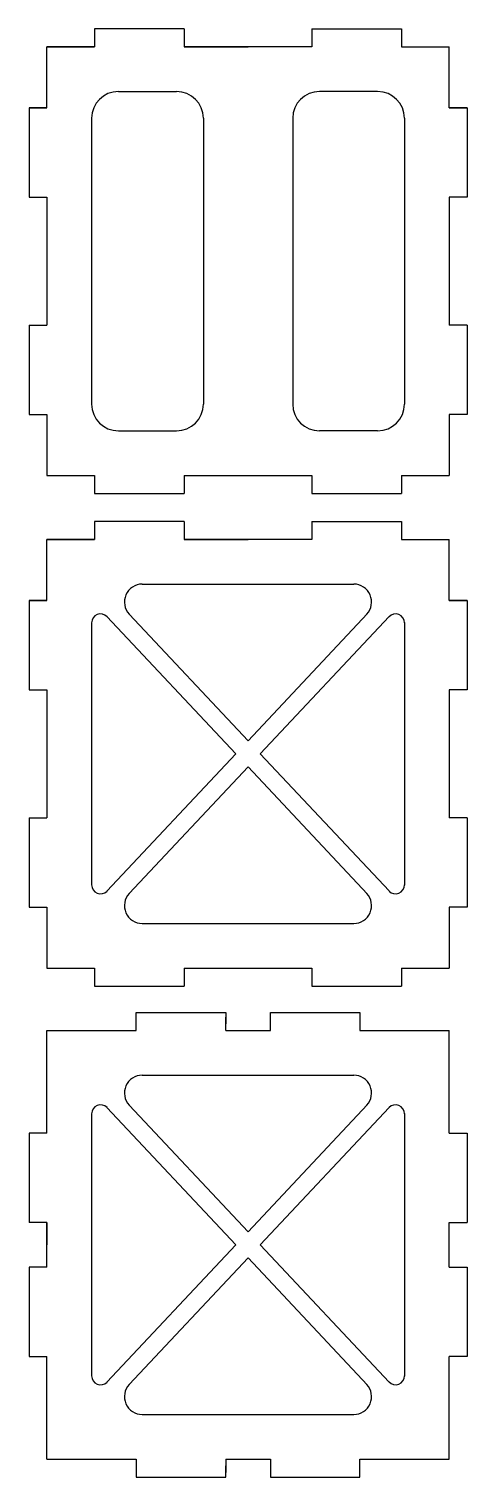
# Model space of a CAD drawing. Header units: millimetres. Extents: x 2433 to 2482, y 1073 to 1236.
import ezdxf

# ---------------------------------------------------------------- set-up
doc = ezdxf.new("R2010")
doc.units = ezdxf.units.MM
doc.layers.add('1.5mm碳板', color=114, linetype='Continuous')

msp = doc.modelspace()

# ---------------------------------------------------------------- linework, layer by layer
at = {"layer": '1.5mm碳板'}
for p, q in [((2450.54, 1235.64), (2440.54, 1235.64)), ((2440.54, 1235.64), (2440.54, 1233.64)), ((2450.54, 1235.64), (2450.54, 1233.64)), ((2464.85, 1235.64), (2474.85, 1235.64)), ((2464.85, 1235.64), (2464.85, 1233.64)), ((2474.85, 1235.64), (2474.85, 1233.64)), ((2440.54, 1233.64), (2435.2, 1233.64)), ((2435.2, 1226.8), (2435.2, 1233.64)), ((2435.2, 1233.64), (2440.54, 1233.64)), ((2464.85, 1233.64), (2450.54, 1233.64)), ((2450.54, 1233.64), (2457.7, 1233.64)), ((2474.85, 1233.64), (2480.2, 1233.64)), ((2480.2, 1226.8), (2480.2, 1233.64)), ((2443.2, 1228.64), (2449.7, 1228.64)), ((2472.2, 1228.64), (2465.7, 1228.64)), ((2433.2, 1226.8), (2435.2, 1226.8)), ((2435.2, 1226.8), (2433.2, 1226.8)), ((2433.2, 1226.8), (2433.2, 1216.8)), ((2482.2, 1226.8), (2480.2, 1226.8)), ((2480.2, 1226.8), (2482.2, 1226.8)), ((2482.2, 1226.8), (2482.2, 1216.8)), ((2440.2, 1225.64), (2440.2, 1193.64)), ((2452.7, 1225.64), (2452.7, 1193.64)), ((2462.7, 1225.64), (2462.7, 1193.64)), ((2475.2, 1225.64), (2475.2, 1193.64)), ((2433.2, 1216.8), (2435.2, 1216.8)), ((2435.2, 1216.8), (2435.2, 1202.48)), ((2480.2, 1216.8), (2480.2, 1202.48)), ((2482.2, 1216.8), (2480.2, 1216.8)), ((2433.2, 1202.48), (2435.2, 1202.48)), ((2433.2, 1202.48), (2433.2, 1192.48)), ((2482.2, 1202.48), (2480.2, 1202.48)), ((2482.2, 1202.48), (2482.2, 1192.48)), ((2433.2, 1192.48), (2435.2, 1192.48)), ((2435.2, 1192.48), (2435.2, 1185.64)), ((2480.2, 1192.48), (2480.2, 1185.64)), ((2482.2, 1192.48), (2480.2, 1192.48)), ((2443.2, 1190.64), (2449.7, 1190.64)), ((2472.2, 1190.64), (2465.7, 1190.64)), ((2435.2, 1185.64), (2440.54, 1185.64)), ((2440.54, 1185.64), (2440.54, 1183.64)), ((2450.54, 1185.64), (2464.85, 1185.64)), ((2450.54, 1185.64), (2450.54, 1183.64)), ((2464.85, 1185.64), (2464.85, 1183.64)), ((2474.85, 1185.64), (2480.2, 1185.64)), ((2474.85, 1185.64), (2474.85, 1183.64)), ((2440.54, 1183.64), (2450.54, 1183.64)), ((2464.85, 1183.64), (2474.85, 1183.64)), ((2450.54, 1180.48), (2440.54, 1180.48)), ((2440.54, 1180.48), (2440.54, 1178.48)), ((2450.54, 1180.48), (2450.54, 1178.48)), ((2464.85, 1180.48), (2474.85, 1180.48)), ((2464.85, 1180.48), (2464.85, 1178.48)), ((2474.85, 1180.48), (2474.85, 1178.48)), ((2440.54, 1178.48), (2435.2, 1178.48)), ((2435.2, 1171.64), (2435.2, 1178.48)), ((2435.2, 1178.48), (2440.54, 1178.48)), ((2464.85, 1178.48), (2450.54, 1178.48)), ((2450.54, 1178.48), (2457.7, 1178.48)), ((2474.85, 1178.48), (2480.2, 1178.48)), ((2480.2, 1171.64), (2480.2, 1178.48)), ((2445.87, 1173.48), (2469.52, 1173.48)), ((2433.2, 1171.64), (2435.2, 1171.64)), ((2435.2, 1171.64), (2433.2, 1171.64)), ((2433.2, 1171.64), (2433.2, 1161.64)), ((2482.2, 1171.64), (2480.2, 1171.64)), ((2480.2, 1171.64), (2482.2, 1171.64)), ((2482.2, 1171.64), (2482.2, 1161.64)), ((2440.2, 1169.15), (2440.2, 1139.8)), ((2441.92, 1169.84), (2456.32, 1154.48)), ((2444.41, 1170.11), (2457.7, 1155.94)), ((2457.7, 1155.94), (2471.01, 1170.14)), ((2459.07, 1154.48), (2473.47, 1169.84)), ((2475.2, 1169.18), (2475.2, 1139.76)), ((2433.2, 1161.64), (2435.2, 1161.64)), ((2435.2, 1161.64), (2435.2, 1147.32)), ((2480.2, 1161.64), (2480.2, 1147.32)), ((2482.2, 1161.64), (2480.2, 1161.64)), ((2441.9, 1139.09), (2456.32, 1154.48)), ((2473.47, 1139.12), (2459.07, 1154.48)), ((2457.7, 1153.02), (2444.41, 1138.85)), ((2457.7, 1153.02), (2471.02, 1138.8)), ((2433.2, 1147.32), (2435.2, 1147.32)), ((2433.2, 1147.32), (2433.2, 1137.32)), ((2482.2, 1147.32), (2480.2, 1147.32)), ((2482.2, 1147.32), (2482.2, 1137.32)), ((2433.2, 1137.32), (2435.2, 1137.32)), ((2435.2, 1137.32), (2435.2, 1130.48)), ((2480.2, 1137.32), (2480.2, 1130.48)), ((2482.2, 1137.32), (2480.2, 1137.32)), ((2445.87, 1135.48), (2469.52, 1135.48)), ((2435.2, 1130.48), (2440.54, 1130.48)), ((2440.54, 1130.48), (2440.54, 1128.48)), ((2450.54, 1130.48), (2464.85, 1130.48)), ((2450.54, 1130.48), (2450.54, 1128.48)), ((2464.85, 1130.48), (2464.85, 1128.48)), ((2474.85, 1130.48), (2480.2, 1130.48)), ((2474.85, 1130.48), (2474.85, 1128.48)), ((2440.54, 1128.48), (2450.54, 1128.48)), ((2464.85, 1128.48), (2474.85, 1128.48)), ((2445.2, 1123.5), (2445.2, 1125.5)), ((2445.2, 1125.5), (2455.2, 1125.5)), ((2455.2, 1125.5), (2455.2, 1125)), ((2460.2, 1125.5), (2470.2, 1125.5)), ((2460.2, 1123.5), (2460.2, 1125.5)), ((2470.2, 1125.5), (2470.2, 1123.5)), ((2455.2, 1124.25), (2455.2, 1125)), ((2455.2, 1124.25), (2455.2, 1125)), ((2455.2, 1125), (2455.2, 1124.25)), ((2455.2, 1123.5), (2455.2, 1124.25)), ((2435.2, 1123.5), (2445.2, 1123.5)), ((2435.2, 1112), (2435.2, 1123.5)), ((2455.2, 1123.5), (2460.2, 1123.5)), ((2455.2, 1123.5), (2457.7, 1123.5)), ((2470.2, 1123.5), (2480.2, 1123.5)), ((2480.2, 1112), (2480.2, 1123.5)), ((2445.87, 1118.5), (2469.52, 1118.5)), ((2440.2, 1114.18), (2440.2, 1084.82)), ((2441.92, 1114.86), (2456.32, 1099.5)), ((2444.41, 1115.13), (2457.7, 1100.96)), ((2457.7, 1100.96), (2471.01, 1115.16)), ((2459.07, 1099.5), (2473.47, 1114.86)), ((2475.2, 1114.2), (2475.2, 1084.79)), ((2435.2, 1112), (2433.2, 1112)), ((2433.2, 1112), (2433.2, 1102)), ((2480.2, 1112), (2482.2, 1112)), ((2482.2, 1112), (2482.2, 1102)), ((2435.2, 1102), (2433.2, 1102)), ((2435.2, 1097), (2435.2, 1102)), ((2435.2, 1102), (2435.2, 1099.5)), ((2480.2, 1097), (2480.2, 1102)), ((2480.2, 1102), (2482.2, 1102)), ((2441.9, 1084.12), (2456.32, 1099.5)), ((2473.47, 1084.14), (2459.07, 1099.5)), ((2457.7, 1098.04), (2444.41, 1083.87)), ((2457.7, 1098.04), (2471.02, 1083.82)), ((2435.2, 1097), (2433.2, 1097)), ((2433.2, 1097), (2433.2, 1087)), ((2480.2, 1097), (2482.2, 1097)), ((2482.2, 1097), (2482.2, 1087)), ((2433.2, 1087), (2435.2, 1087)), ((2435.2, 1075.5), (2435.2, 1087)), ((2480.2, 1075.5), (2480.2, 1087)), ((2482.2, 1087), (2480.2, 1087)), ((2445.87, 1080.5), (2469.52, 1080.5)), ((2435.2, 1075.5), (2445.2, 1075.5)), ((2445.2, 1075.5), (2445.2, 1073.5)), ((2455.2, 1075.5), (2455.2, 1074.75)), ((2455.2, 1075.5), (2460.2, 1075.5)), ((2455.2, 1075.5), (2457.7, 1075.5)), ((2460.2, 1075.5), (2460.2, 1073.5)), ((2470.2, 1075.5), (2480.2, 1075.5)), ((2470.2, 1073.5), (2470.2, 1075.5)), ((2445.2, 1073.5), (2455.2, 1073.5)), ((2455.2, 1074.75), (2455.2, 1074)), ((2455.2, 1074.75), (2455.2, 1074)), ((2455.2, 1074), (2455.2, 1074.75)), ((2455.2, 1073.5), (2455.2, 1074)), ((2460.2, 1073.5), (2470.2, 1073.5))]:
    msp.add_line(p, q, dxfattribs=at)
for centre, radius, start, end in [((2443.2, 1225.64), 3, 90, 180), ((2449.7, 1225.64), 3, 0, 90), ((2465.7, 1225.64), 3, 90, 180), ((2472.2, 1225.64), 3, 0, 90), ((2443.2, 1193.64), 3, 180, 270), ((2449.7, 1193.64), 3, 270, 0), ((2465.7, 1193.64), 3, 180, 270), ((2472.2, 1193.64), 3, 270, 0), ((2445.87, 1171.48), 2, 90, 223.1524), ((2469.52, 1171.48), 2, 316.8462, 89.9986), ((2441.2, 1169.15), 1, 43.1524, 180), ((2474.2, 1169.15), 1, 359.9986, 136.8462), ((2441.2, 1139.8), 1, 180.0016, 316.8492), ((2445.87, 1137.48), 2, 136.8492, 270.0016), ((2469.52, 1137.48), 2, 270.003, 43.1553), ((2474.2, 1139.8), 1, 223.1554, 0.003), ((2445.87, 1116.5), 2, 90, 223.1524), ((2469.52, 1116.5), 2, 316.8462, 89.9986), ((2441.2, 1114.18), 1, 43.1524, 180), ((2474.2, 1114.18), 1, 359.9986, 136.8462), ((2441.2, 1084.82), 1, 180.0016, 316.8492), ((2474.2, 1084.83), 1, 223.1554, 0.003), ((2445.87, 1082.5), 2, 136.8492, 270.0016), ((2469.52, 1082.5), 2, 270.003, 43.1553)]:
    msp.add_arc(centre, radius, start, end, dxfattribs=at)

doc.saveas('drawing.dxf')
